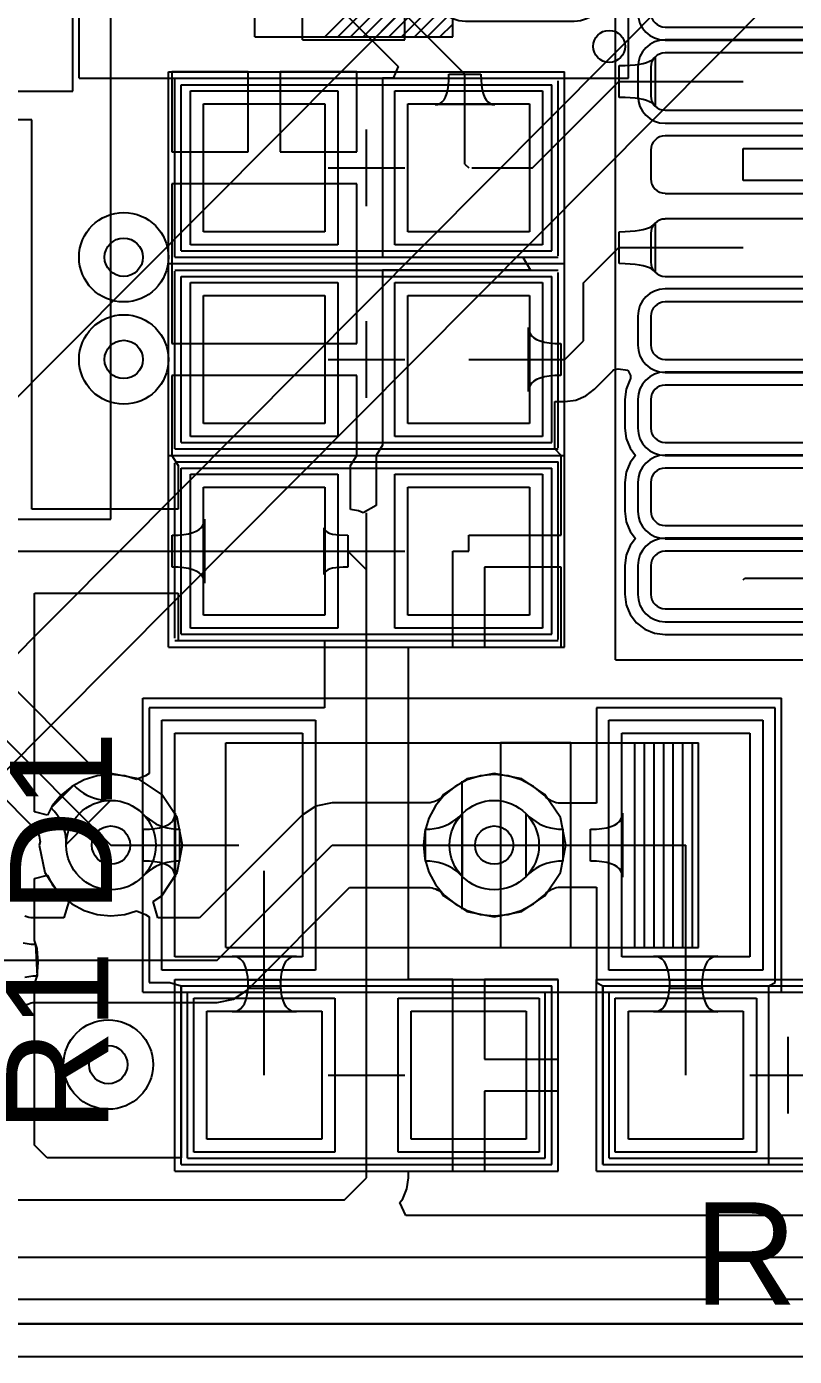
# Model space of a CAD drawing. Header units: millimetres. Extents: x 43 to 5455, y 55 to 5455.
# Drawn here: x 85.94 to 91.95, y 55.5 to 65.9 of the extents above; entities that cross this region are included whole.
import ezdxf

# ---------------------------------------------------------------- set-up
doc = ezdxf.new("R2010")
doc.units = ezdxf.units.MM
for name, color, linetype in [('BottomLayer', 5, 'Continuous'), ('KeepOutLayer', 6, 'Continuous'), ('Mechanical14', 56, 'Continuous'), ('Mechanical15', 56, 'Continuous'), ('TopLayer', 1, 'Continuous'), ('TopOverlay', 2, 'Continuous'), ('TopPaste', 8, 'Continuous'), ('TopSolder', 216, 'Continuous'), ('ViaHoleLayer', 16, 'Continuous')]:
    doc.layers.add(name, color=color, linetype=linetype)
doc.styles.add('Arial', font='arial.ttf', dxfattribs={"height": 0.2})

# ---------------------------------------------------------------- blocks, each defined once
blk = doc.blocks.new('PQFN50P300X300X100_HS_9N_5')
at = {"layer": 'TopSolder'}
for p in [(-0.453, 1.251), (-1.278, 1.251), (-1.278, -0.747)]:
    blk.add_line(p, (-5396.008, 5371.108), dxfattribs=at)
blk = doc.blocks.new('RESC1608X55N_16')
at = {"layer": 'Mechanical14'}
for p, q in [((-1.4, 0.65), (-1.4, -0.65)), ((1.4, 0.65), (-1.4, 0.65)), ((1.4, 0.65), (1.4, -0.65)), ((1.4, -0.65), (-1.4, -0.65))]:
    blk.add_line(p, q, dxfattribs=at)
at = {"layer": 'Mechanical15'}
for p, q in [((1.5, 0.75), (-1.5, 0.75)), ((-1.5, 0.75), (-1.5, -0.75)), ((1.5, 0.75), (1.5, -0.75)), ((0, 0.3), (0, -0.3)), ((0.3, 0), (-0.3, 0)), ((1.5, -0.75), (-1.5, -0.75))]:
    blk.add_line(p, q, dxfattribs=at)
at = {"layer": 'TopLayer'}
for p, q in [((-1.25, 0.5), (-0.35, 0.5)), ((-1.25, -0.5), (-1.25, 0.5)), ((-0.35, 0.5), (-0.35, -0.5)), ((0.35, 0.5), (1.25, 0.5)), ((0.35, -0.5), (0.35, 0.5)), ((1.25, 0.5), (1.25, -0.5)), ((-0.35, -0.5), (-1.25, -0.5)), ((1.25, -0.5), (0.35, -0.5))]:
    blk.add_line(p, q, dxfattribs=at)
at = {"layer": 'TopOverlay'}
for p, q in [((1.45, 0.7), (-1.45, 0.7)), ((-1.45, 0.7), (-1.45, -0.7)), ((1.45, 0.7), (1.45, -0.7)), ((1.45, -0.7), (-1.45, -0.7))]:
    blk.add_line(p, q, dxfattribs=at)
at = {"layer": 'TopPaste'}
for p, q in [((-1.25, 0.5), (-0.35, 0.5)), ((-1.25, -0.5), (-1.25, 0.5)), ((-0.35, 0.5), (-0.35, -0.5)), ((0.35, 0.5), (1.25, 0.5)), ((0.35, -0.5), (0.35, 0.5)), ((1.25, 0.5), (1.25, -0.5)), ((-0.35, -0.5), (-1.25, -0.5)), ((1.25, -0.5), (0.35, -0.5))]:
    blk.add_line(p, q, dxfattribs=at)
at = {"layer": 'TopSolder'}
for p, q in [((-1.352, 0.602), (-0.248, 0.602)), ((-1.352, -0.602), (-1.352, 0.602)), ((-0.248, 0.602), (-0.248, -0.602)), ((0.248, 0.602), (1.352, 0.602)), ((0.248, -0.602), (0.248, 0.602)), ((1.352, 0.602), (1.352, -0.602)), ((-0.248, -0.602), (-1.352, -0.602)), ((1.352, -0.602), (0.248, -0.602))]:
    blk.add_line(p, q, dxfattribs=at)
blk = doc.blocks.new('DIOMELF3515N_17')
at = {"layer": 'Mechanical14'}
for p, q in [((-1.85, 0.8), (-1.85, -0.8)), ((1.85, 0.8), (-1.85, 0.8)), ((-1.802, 0.8), (-1.802, -0.8)), ((-1.727, 0.8), (-1.727, -0.8)), ((-1.652, 0.8), (-1.652, -0.8)), ((-1.577, 0.8), (-1.577, -0.8)), ((-1.502, 0.8), (-1.502, -0.8)), ((-1.427, 0.8), (-1.427, -0.8)), ((-1.352, 0.8), (-1.352, -0.8)), ((1.85, 0.8), (1.85, -0.8)), ((1.85, -0.8), (-1.85, -0.8))]:
    blk.add_line(p, q, dxfattribs=at)
at = {"layer": 'Mechanical15'}
for p, q in [((-2.5, 1.15), (-2.5, -1.15)), ((2.5, 1.15), (-2.5, 1.15)), ((2.5, 1.15), (2.5, -1.15)), ((0, 0.5), (0, -0.5)), ((0.5, 0), (-0.5, 0)), ((2.5, -1.15), (-2.5, -1.15))]:
    blk.add_line(p, q, dxfattribs=at)
at = {"layer": 'TopLayer'}
for p, q in [((-2.25, -0.875), (-2.25, 0.875)), ((-2.25, 0.875), (-1.25, 0.875)), ((-1.25, 0.875), (-1.25, -0.875)), ((1.25, -0.875), (1.25, 0.875)), ((1.25, 0.875), (2.25, 0.875)), ((2.25, 0.875), (2.25, -0.875)), ((-1.25, -0.875), (-2.25, -0.875)), ((2.25, -0.875), (1.25, -0.875))]:
    blk.add_line(p, q, dxfattribs=at)
at = {"layer": 'TopOverlay'}
for p, q in [((0.85, 0.8), (-0.85, 0.8)), ((-0.85, 0.8), (-0.85, -0.8)), ((-0.3, 0.8), (-0.85, 0.8)), ((-0.85, 0.8), (-0.85, -0.8)), ((-0.3, -0.8), (-0.3, 0.8)), ((0.85, -0.8), (-0.85, -0.8)), ((-0.85, -0.8), (-0.3, -0.8))]:
    blk.add_line(p, q, dxfattribs=at)
at = {"layer": 'TopPaste'}
for p, q in [((-2.25, -0.875), (-2.25, 0.875)), ((-2.25, 0.875), (-1.25, 0.875)), ((-1.25, 0.875), (-1.25, -0.875)), ((1.25, -0.875), (1.25, 0.875)), ((1.25, 0.875), (2.25, 0.875)), ((2.25, 0.875), (2.25, -0.875)), ((-1.25, -0.875), (-2.25, -0.875)), ((2.25, -0.875), (1.25, -0.875))]:
    blk.add_line(p, q, dxfattribs=at)
at = {"layer": 'TopSolder'}
for p, q in [((-2.352, -0.977), (-2.352, 0.977)), ((-2.352, 0.977), (-1.148, 0.977)), ((-1.148, 0.977), (-1.148, -0.977)), ((1.148, -0.977), (1.148, 0.977)), ((1.148, 0.977), (2.352, 0.977)), ((2.352, 0.977), (2.352, -0.977)), ((-1.148, -0.977), (-2.352, -0.977)), ((2.352, -0.977), (1.148, -0.977))]:
    blk.add_line(p, q, dxfattribs=at)
blk = doc.blocks.new('CAPC1608X87N_20')
at = {"layer": 'Mechanical14'}
for p, q in [((-1.45, -0.65), (-1.45, 0.65)), ((-1.45, 0.65), (1.45, 0.65)), ((1.45, -0.65), (1.45, 0.65)), ((-1.45, -0.65), (1.45, -0.65))]:
    blk.add_line(p, q, dxfattribs=at)
at = {"layer": 'Mechanical15'}
for p, q in [((-1.55, 0.75), (1.55, 0.75)), ((-1.55, -0.75), (-1.55, 0.75)), ((1.55, -0.75), (1.55, 0.75)), ((0, -0.3), (0, 0.3)), ((-0.3, 0), (0.3, 0)), ((-1.55, -0.75), (1.55, -0.75))]:
    blk.add_line(p, q, dxfattribs=at)
at = {"layer": 'TopLayer'}
for p, q in [((-1.275, 0.5), (-0.325, 0.5)), ((-1.275, -0.5), (-1.275, 0.5)), ((-0.325, 0.5), (-0.325, -0.5)), ((0.325, 0.5), (1.275, 0.5)), ((0.325, -0.5), (0.325, 0.5)), ((1.275, 0.5), (1.275, -0.5)), ((-0.325, -0.5), (-1.275, -0.5)), ((1.275, -0.5), (0.325, -0.5))]:
    blk.add_line(p, q, dxfattribs=at)
at = {"layer": 'TopOverlay'}
for p, q in [((-1.5, 0.7), (1.5, 0.7)), ((-1.5, -0.7), (-1.5, 0.69)), ((1.5, -0.69), (1.5, 0.68)), ((-1.5, -0.7), (1.5, -0.7))]:
    blk.add_line(p, q, dxfattribs=at)
at = {"layer": 'TopPaste'}
for p, q in [((-1.275, 0.5), (-0.325, 0.5)), ((-1.275, -0.5), (-1.275, 0.5)), ((-0.325, 0.5), (-0.325, -0.5)), ((0.325, 0.5), (1.275, 0.5)), ((0.325, -0.5), (0.325, 0.5)), ((1.275, 0.5), (1.275, -0.5)), ((-0.325, -0.5), (-1.275, -0.5)), ((1.275, -0.5), (0.325, -0.5))]:
    blk.add_line(p, q, dxfattribs=at)
at = {"layer": 'TopSolder'}
for p, q in [((-1.377, 0.602), (-0.223, 0.602)), ((-1.377, -0.602), (-1.377, 0.602)), ((-0.223, 0.602), (-0.223, -0.602)), ((0.223, 0.602), (1.377, 0.602)), ((0.223, -0.602), (0.223, 0.602)), ((1.377, 0.602), (1.377, -0.602)), ((-0.223, -0.602), (-1.377, -0.602)), ((1.377, -0.602), (0.223, -0.602))]:
    blk.add_line(p, q, dxfattribs=at)
blk = doc.blocks.new('CAPC1608X87N_22')
at = {"layer": 'Mechanical14'}
for p, q in [((-1.45, 0.65), (1.45, 0.65)), ((-1.45, -0.65), (-1.45, 0.65)), ((1.45, -0.65), (1.45, 0.65)), ((-1.45, -0.65), (1.45, -0.65))]:
    blk.add_line(p, q, dxfattribs=at)
at = {"layer": 'Mechanical15'}
for p, q in [((-1.55, -0.75), (-1.55, 0.75)), ((-1.55, 0.75), (1.55, 0.75)), ((1.55, -0.75), (1.55, 0.75)), ((0, -0.3), (0, 0.3)), ((-0.3, 0), (0.3, 0)), ((-1.55, -0.75), (1.55, -0.75))]:
    blk.add_line(p, q, dxfattribs=at)
at = {"layer": 'TopLayer'}
for p, q in [((-1.275, 0.5), (-0.325, 0.5)), ((-1.275, -0.5), (-1.275, 0.5)), ((-0.325, 0.5), (-0.325, -0.5)), ((0.325, 0.5), (1.275, 0.5)), ((0.325, -0.5), (0.325, 0.5)), ((1.275, 0.5), (1.275, -0.5)), ((-0.325, -0.5), (-1.275, -0.5)), ((1.275, -0.5), (0.325, -0.5))]:
    blk.add_line(p, q, dxfattribs=at)
at = {"layer": 'TopOverlay'}
for p, q in [((-1.5, 0.7), (1.5, 0.7)), ((-1.5, -0.7), (-1.5, 0.69)), ((1.5, -0.69), (1.5, 0.68)), ((-1.5, -0.7), (1.5, -0.7))]:
    blk.add_line(p, q, dxfattribs=at)
at = {"layer": 'TopPaste'}
for p, q in [((-1.275, 0.5), (-0.325, 0.5)), ((-1.275, -0.5), (-1.275, 0.5)), ((-0.325, 0.5), (-0.325, -0.5)), ((0.325, 0.5), (1.275, 0.5)), ((0.325, -0.5), (0.325, 0.5)), ((1.275, 0.5), (1.275, -0.5)), ((-0.325, -0.5), (-1.275, -0.5)), ((1.275, -0.5), (0.325, -0.5))]:
    blk.add_line(p, q, dxfattribs=at)
at = {"layer": 'TopSolder'}
for p, q in [((-1.377, 0.602), (-0.223, 0.602)), ((-1.377, -0.602), (-1.377, 0.602)), ((-0.223, 0.602), (-0.223, -0.602)), ((0.223, 0.602), (1.377, 0.602)), ((0.223, -0.602), (0.223, 0.602)), ((1.377, 0.602), (1.377, -0.602)), ((-0.223, -0.602), (-1.377, -0.602)), ((1.377, -0.602), (0.223, -0.602))]:
    blk.add_line(p, q, dxfattribs=at)
blk = doc.blocks.new('CAPC1608X87N_23')
at = {"layer": 'Mechanical14'}
for p, q in [((-1.45, 0.65), (-1.45, -0.65)), ((1.45, 0.65), (-1.45, 0.65)), ((1.45, 0.65), (1.45, -0.65)), ((1.45, -0.65), (-1.45, -0.65))]:
    blk.add_line(p, q, dxfattribs=at)
at = {"layer": 'Mechanical15'}
for p, q in [((1.55, 0.75), (-1.55, 0.75)), ((-1.55, 0.75), (-1.55, -0.75)), ((1.55, 0.75), (1.55, -0.75)), ((0, 0.3), (0, -0.3)), ((0.3, 0), (-0.3, 0)), ((1.55, -0.75), (-1.55, -0.75))]:
    blk.add_line(p, q, dxfattribs=at)
at = {"layer": 'TopLayer'}
for p, q in [((-1.275, 0.5), (-0.325, 0.5)), ((-1.275, -0.5), (-1.275, 0.5)), ((-0.325, 0.5), (-0.325, -0.5)), ((0.325, 0.5), (1.275, 0.5)), ((0.325, -0.5), (0.325, 0.5)), ((1.275, 0.5), (1.275, -0.5)), ((-0.325, -0.5), (-1.275, -0.5)), ((1.275, -0.5), (0.325, -0.5))]:
    blk.add_line(p, q, dxfattribs=at)
at = {"layer": 'TopOverlay'}
for p, q in [((1.5, 0.7), (-1.5, 0.7)), ((-1.5, 0.69), (-1.5, -0.7)), ((1.5, 0.68), (1.5, -0.69)), ((1.5, -0.7), (-1.5, -0.7))]:
    blk.add_line(p, q, dxfattribs=at)
at = {"layer": 'TopPaste'}
for p, q in [((-1.275, 0.5), (-0.325, 0.5)), ((-1.275, -0.5), (-1.275, 0.5)), ((-0.325, 0.5), (-0.325, -0.5)), ((0.325, 0.5), (1.275, 0.5)), ((0.325, -0.5), (0.325, 0.5)), ((1.275, 0.5), (1.275, -0.5)), ((-0.325, -0.5), (-1.275, -0.5)), ((1.275, -0.5), (0.325, -0.5))]:
    blk.add_line(p, q, dxfattribs=at)
at = {"layer": 'TopSolder'}
for p, q in [((-1.377, 0.602), (-0.223, 0.602)), ((-1.377, -0.602), (-1.377, 0.602)), ((-0.223, 0.602), (-0.223, -0.602)), ((0.223, 0.602), (1.377, 0.602)), ((0.223, -0.602), (0.223, 0.602)), ((1.377, 0.602), (1.377, -0.602)), ((-0.223, -0.602), (-1.377, -0.602)), ((1.377, -0.602), (0.223, -0.602))]:
    blk.add_line(p, q, dxfattribs=at)
blk = doc.blocks.new('RESC1608X55N_24')
at = {"layer": 'Mechanical14'}
for p, q in [((-1.4, 0.65), (-1.4, -0.65)), ((1.4, 0.65), (-1.4, 0.65)), ((1.4, 0.65), (1.4, -0.65)), ((1.4, -0.65), (-1.4, -0.65))]:
    blk.add_line(p, q, dxfattribs=at)
at = {"layer": 'Mechanical15'}
for p, q in [((1.5, 0.75), (-1.5, 0.75)), ((-1.5, 0.75), (-1.5, -0.75)), ((1.5, 0.75), (1.5, -0.75)), ((0, 0.3), (0, -0.3)), ((0.3, 0), (-0.3, 0)), ((1.5, -0.75), (-1.5, -0.75))]:
    blk.add_line(p, q, dxfattribs=at)
at = {"layer": 'TopLayer'}
for p, q in [((-1.25, 0.5), (-0.35, 0.5)), ((-1.25, -0.5), (-1.25, 0.5)), ((-0.35, 0.5), (-0.35, -0.5)), ((0.35, 0.5), (1.25, 0.5)), ((0.35, -0.5), (0.35, 0.5)), ((1.25, 0.5), (1.25, -0.5)), ((-0.35, -0.5), (-1.25, -0.5)), ((1.25, -0.5), (0.35, -0.5))]:
    blk.add_line(p, q, dxfattribs=at)
at = {"layer": 'TopOverlay'}
for p, q in [((1.45, 0.7), (-1.45, 0.7)), ((-1.45, 0.7), (-1.45, -0.7)), ((1.45, 0.7), (1.45, -0.7)), ((1.45, -0.7), (-1.45, -0.7))]:
    blk.add_line(p, q, dxfattribs=at)
at = {"layer": 'TopPaste'}
for p, q in [((-1.25, 0.5), (-0.35, 0.5)), ((-1.25, -0.5), (-1.25, 0.5)), ((-0.35, 0.5), (-0.35, -0.5)), ((0.35, 0.5), (1.25, 0.5)), ((0.35, -0.5), (0.35, 0.5)), ((1.25, 0.5), (1.25, -0.5)), ((-0.35, -0.5), (-1.25, -0.5)), ((1.25, -0.5), (0.35, -0.5))]:
    blk.add_line(p, q, dxfattribs=at)
at = {"layer": 'TopSolder'}
for p, q in [((-1.352, 0.602), (-0.248, 0.602)), ((-1.352, -0.602), (-1.352, 0.602)), ((-0.248, 0.602), (-0.248, -0.602)), ((0.248, 0.602), (1.352, 0.602)), ((0.248, -0.602), (0.248, 0.602)), ((1.352, 0.602), (1.352, -0.602)), ((-0.248, -0.602), (-1.352, -0.602)), ((1.352, -0.602), (0.248, -0.602))]:
    blk.add_line(p, q, dxfattribs=at)
blk = doc.blocks.new('SOT95P280X115_3N_28')
at = {"layer": 'Mechanical14'}
for p, q in [((-0.775, 1.475), (-0.775, -1.475)), ((0.775, 1.475), (-0.775, 1.475)), ((0.225, 1.475), (-0.775, 0.475)), ((0.125, 1.475), (-0.775, 0.575)), ((0.025, 1.475), (-0.775, 0.675)), ((-0.075, 1.475), (-0.775, 0.775)), ((-0.175, 1.475), (-0.775, 0.875)), ((-0.275, 1.475), (-0.775, 0.975)), ((-0.375, 1.475), (-0.775, 1.075)), ((-0.475, 1.475), (-0.775, 1.175)), ((-0.575, 1.475), (-0.775, 1.275)), ((-0.675, 1.475), (-0.775, 1.375)), ((0.775, 1.475), (0.775, -1.475)), ((0.775, -1.475), (-0.775, -1.475))]:
    blk.add_line(p, q, dxfattribs=at)
at = {"layer": 'Mechanical15'}
for p, q in [((-2.15, 1.8), (-2.15, -1.8)), ((2.15, 1.8), (-2.15, 1.8)), ((2.15, 1.8), (2.15, -1.8)), ((0, 0.5), (0, -0.5)), ((0.5, 0), (-0.5, 0)), ((2.15, -1.8), (-2.15, -1.8))]:
    blk.add_line(p, q, dxfattribs=at)
blk.add_circle((0, 0), 0.35, dxfattribs=at)
at = {"layer": 'TopLayer'}
for p, q in [((-0.875, 1.25), (-1.725, 1.25)), ((-1.875, 1.1), (-1.875, 0.8)), ((-0.725, 0.8), (-0.725, 1.1)), ((-1.725, 0.65), (-0.875, 0.65)), ((1.725, 0.3), (0.875, 0.3)), ((0.725, 0.15), (0.725, -0.15)), ((1.875, -0.15), (1.875, 0.15)), ((0.875, -0.3), (1.725, -0.3)), ((-0.875, -0.65), (-1.725, -0.65)), ((-1.875, -0.8), (-1.875, -1.1)), ((-0.725, -1.1), (-0.725, -0.8)), ((-1.725, -1.25), (-0.875, -1.25))]:
    blk.add_line(p, q, dxfattribs=at)
for centre, start, end in [((-1.725, 1.1), 90, 180), ((-0.875, 1.1), 0, 90), ((-1.725, 0.8), 180, 270), ((-0.875, 0.8), 270, 0), ((0.875, 0.15), 90, 180), ((1.725, 0.15), 0, 90), ((0.875, -0.15), 180, 270), ((1.725, -0.15), 270, 0), ((-1.725, -0.8), 90, 180), ((-0.875, -0.8), 0, 90), ((-1.725, -1.1), 180, 270), ((-0.875, -1.1), 270, 0)]:
    blk.add_arc(centre, 0.15, start, end, dxfattribs=at)
at = {"layer": 'TopOverlay'}
for p, q in [((-0.4, 1.5), (-0.4, -1.5)), ((0.4, 1.5), (-0.4, 1.5)), ((0.4, 1.5), (0.4, -1.5)), ((0.4, -1.5), (-0.4, -1.5))]:
    blk.add_line(p, q, dxfattribs=at)
blk.add_circle((-2, 1.55), 0.125, dxfattribs=at)
at = {"layer": 'TopPaste'}
for p, q in [((-0.875, 1.25), (-1.725, 1.25)), ((-1.875, 1.1), (-1.875, 0.8)), ((-0.725, 0.8), (-0.725, 1.1)), ((-1.725, 0.65), (-0.875, 0.65)), ((1.725, 0.3), (0.875, 0.3)), ((0.725, 0.15), (0.725, -0.15)), ((1.875, -0.15), (1.875, 0.15)), ((0.875, -0.3), (1.725, -0.3)), ((-0.875, -0.65), (-1.725, -0.65)), ((-1.875, -0.8), (-1.875, -1.1)), ((-0.725, -1.1), (-0.725, -0.8)), ((-1.725, -1.25), (-0.875, -1.25))]:
    blk.add_line(p, q, dxfattribs=at)
for centre, start, end in [((-1.725, 1.1), 90, 180), ((-0.875, 1.1), 0, 90), ((-1.725, 0.8), 180, 270), ((-0.875, 0.8), 270, 0), ((0.875, 0.15), 90, 180), ((1.725, 0.15), 0, 90), ((0.875, -0.15), 180, 270), ((1.725, -0.15), 270, 0), ((-1.725, -0.8), 90, 180), ((-0.875, -0.8), 0, 90), ((-1.725, -1.1), 180, 270), ((-0.875, -1.1), 270, 0)]:
    blk.add_arc(centre, 0.15, start, end, dxfattribs=at)
at = {"layer": 'TopSolder'}
for p, q in [((-0.875, 1.352), (-1.725, 1.352)), ((-1.977, 1.1), (-1.977, 0.8)), ((-0.623, 0.8), (-0.623, 1.1)), ((-1.725, 0.548), (-0.875, 0.548)), ((1.725, 0.402), (0.875, 0.402)), ((0.623, 0.15), (0.623, -0.15)), ((1.977, -0.15), (1.977, 0.15)), ((0.875, -0.402), (1.725, -0.402)), ((-0.875, -0.548), (-1.725, -0.548)), ((-1.977, -0.8), (-1.977, -1.1)), ((-0.623, -1.1), (-0.623, -0.8)), ((-1.725, -1.352), (-0.875, -1.352))]:
    blk.add_line(p, q, dxfattribs=at)
for centre, start, end in [((-1.725, 1.1), 90, 180), ((-0.875, 1.1), 0, 90), ((-1.725, 0.8), 180, 270), ((-0.875, 0.8), 270, 0), ((0.875, 0.15), 90, 180), ((1.725, 0.15), 0, 90), ((0.875, -0.15), 180, 270), ((1.725, -0.15), 270, 0), ((-1.725, -0.8), 90, 180), ((-0.875, -0.8), 0, 90), ((-1.725, -1.1), 180, 270), ((-0.875, -1.1), 270, 0)]:
    blk.add_arc(centre, 0.252, start, end, dxfattribs=at)
blk = doc.blocks.new('TO228P1010X239_3N_R521X544_30')
at = {"layer": 'Mechanical15'}
for p, q in [((-5.85, 3.6), (-5.85, -3.6)), ((-5.85, -3.6), (5.85, -3.6))]:
    blk.add_line(p, q, dxfattribs=at)
at = {"layer": 'TopOverlay'}
for p, q in [((-2.5, 3.3), (-2.5, -3.3)), ((-2.5, -3.3), (-0.7, -3.3))]:
    blk.add_line(p, q, dxfattribs=at)
blk = doc.blocks.new('SOP65P640X110_20N_32')
at = {"layer": 'Mechanical15'}
for q in [(-3.95, 3.55), (3.95, -3.55)]:
    blk.add_line((-3.95, -3.55), q, dxfattribs=at)
at = {"layer": 'TopLayer'}
for p, q in [((-3.562, 1.4), (-2.337, 1.4)), ((-2.337, 1.2), (-3.562, 1.2)), ((-3.675, 1.087), (-3.675, 0.862)), ((-3.562, 0.75), (-2.337, 0.75)), ((-2.337, 0.55), (-3.562, 0.55)), ((-3.675, 0.438), (-3.675, 0.213)), ((-3.562, 0.1), (-2.337, 0.1)), ((-2.337, -0.1), (-3.562, -0.1)), ((-3.675, -0.213), (-3.675, -0.438)), ((-3.562, -0.55), (-2.337, -0.55)), ((-2.337, -0.75), (-3.562, -0.75)), ((-3.675, -0.862), (-3.675, -1.087)), ((-3.562, -1.2), (-2.337, -1.2)), ((-2.337, -1.4), (-3.562, -1.4)), ((-3.675, -1.512), (-3.675, -1.737)), ((-3.562, -1.85), (-2.337, -1.85)), ((-2.337, -2.05), (-3.562, -2.05)), ((-3.675, -2.162), (-3.675, -2.387)), ((-3.562, -2.5), (-2.337, -2.5)), ((-2.337, -2.7), (-3.562, -2.7)), ((-3.675, -2.813), (-3.675, -3.038)), ((-3.562, -3.15), (-2.337, -3.15))]:
    blk.add_line(p, q, dxfattribs=at)
for centre, start, end in [((-3.562, 1.513), 180, 270), ((-3.562, 1.087), 90, 180), ((-3.562, 0.862), 180, 270), ((-3.562, 0.438), 90, 180), ((-3.562, 0.213), 180, 270), ((-3.562, -0.213), 90, 180), ((-3.562, -0.438), 180, 270), ((-3.562, -0.862), 90, 180), ((-3.562, -1.087), 180, 270), ((-3.562, -1.512), 90, 180), ((-3.562, -1.737), 180, 270), ((-3.562, -2.162), 90, 180), ((-3.562, -2.387), 180, 270), ((-3.562, -2.813), 90, 180), ((-3.562, -3.038), 180, 270)]:
    blk.add_arc(centre, 0.112, start, end, dxfattribs=at)
at = {"layer": 'TopPaste'}
for p, q in [((-3.562, 1.4), (-2.337, 1.4)), ((-2.337, 1.2), (-3.562, 1.2)), ((-3.675, 1.087), (-3.675, 0.862)), ((-3.562, 0.75), (-2.337, 0.75)), ((-2.337, 0.55), (-3.562, 0.55)), ((-3.675, 0.438), (-3.675, 0.213)), ((-3.562, 0.1), (-2.337, 0.1)), ((-2.337, -0.1), (-3.562, -0.1)), ((-3.675, -0.213), (-3.675, -0.438)), ((-3.562, -0.55), (-2.337, -0.55)), ((-2.337, -0.75), (-3.562, -0.75)), ((-3.675, -0.862), (-3.675, -1.087)), ((-3.562, -1.2), (-2.337, -1.2)), ((-2.337, -1.4), (-3.562, -1.4)), ((-3.675, -1.512), (-3.675, -1.737)), ((-3.562, -1.85), (-2.337, -1.85)), ((-2.337, -2.05), (-3.562, -2.05)), ((-3.675, -2.162), (-3.675, -2.387)), ((-3.562, -2.5), (-2.337, -2.5)), ((-2.337, -2.7), (-3.562, -2.7)), ((-3.675, -2.813), (-3.675, -3.038)), ((-3.562, -3.15), (-2.337, -3.15))]:
    blk.add_line(p, q, dxfattribs=at)
for centre, start, end in [((-3.562, 1.513), 180, 270), ((-3.562, 1.087), 90, 180), ((-3.562, 0.862), 180, 270), ((-3.562, 0.438), 90, 180), ((-3.562, 0.213), 180, 270), ((-3.562, -0.213), 90, 180), ((-3.562, -0.438), 180, 270), ((-3.562, -0.862), 90, 180), ((-3.562, -1.087), 180, 270), ((-3.562, -1.512), 90, 180), ((-3.562, -1.737), 180, 270), ((-3.562, -2.162), 90, 180), ((-3.562, -2.387), 180, 270), ((-3.562, -2.813), 90, 180), ((-3.562, -3.038), 180, 270)]:
    blk.add_arc(centre, 0.112, start, end, dxfattribs=at)
at = {"layer": 'TopSolder'}
for p, q in [((-2.337, 1.302), (-3.562, 1.302)), ((-3.562, 1.298), (-2.337, 1.298)), ((-3.777, 1.087), (-3.777, 0.862)), ((-3.562, 0.648), (-2.337, 0.648)), ((-2.337, -0.648), (-3.562, -0.648)), ((-3.777, -0.862), (-3.777, -1.087)), ((-2.337, -1.298), (-3.562, -1.298)), ((-3.562, -1.302), (-2.337, -1.302)), ((-3.777, -1.512), (-3.777, -1.737)), ((-2.337, -1.948), (-3.562, -1.948)), ((-3.562, -1.952), (-2.337, -1.952)), ((-3.777, -2.162), (-3.777, -2.387)), ((-2.337, -2.598), (-3.562, -2.598)), ((-3.562, -2.602), (-2.337, -2.602)), ((-3.777, -2.813), (-3.777, -3.038)), ((-3.562, -3.252), (-2.337, -3.252))]:
    blk.add_line(p, q, dxfattribs=at)
for centre, start, end in [((-3.562, 1.513), 180, 270), ((-3.562, 1.087), 90, 180), ((-3.562, 0.862), 180, 270), ((-3.562, -0.862), 90, 180), ((-3.562, -1.087), 180, 270), ((-3.562, -1.512), 90, 180), ((-3.562, -1.737), 180, 270), ((-3.562, -2.162), 90, 180), ((-3.562, -2.387), 180, 270), ((-3.562, -2.813), 90, 180), ((-3.562, -3.038), 180, 270)]:
    blk.add_arc(centre, 0.214, start, end, dxfattribs=at)

msp = doc.modelspace()

# ---------------------------------------------------------------- linework, layer by layer
at = {"layer": 'BottomLayer'}
for p, q in [((86.478, 60.09), (85.534, 61.034)), ((85.3, 60.8), (86.6, 59.5)), ((85.163, 60.469), (86.01, 59.622)), ((86.48, 60.089), (86.478, 60.09)), ((86.492, 60.081), (86.48, 60.089)), ((86.505, 60.073), (86.492, 60.081)), ((86.518, 60.067), (86.505, 60.073)), ((86.531, 60.063), (86.518, 60.067)), ((86.545, 60.059), (86.531, 60.063)), ((86.56, 60.056), (86.545, 60.059)), ((86.571, 60.055), (86.56, 60.056)), ((86.6, 60.061), (86.571, 60.055)), ((86.815, 60.018), (86.6, 60.061)), ((89.6, 60.061), (89.385, 60.018)), ((89.815, 60.018), (89.6, 60.061)), ((86.132, 59.791), (86.309, 59.968)), ((86.309, 59.968), (86.333, 59.945)), ((86.333, 59.945), (86.359, 59.925)), ((86.997, 59.897), (86.815, 60.018)), ((89.385, 60.018), (89.203, 59.897)), ((89.997, 59.897), (89.815, 60.018)), ((86.596, 59.85), (86.25, 59.504)), ((86.359, 59.925), (86.385, 59.907)), ((86.385, 59.907), (86.412, 59.892)), ((86.412, 59.892), (86.441, 59.879)), ((86.441, 59.879), (86.47, 59.868)), ((86.47, 59.868), (86.5, 59.86)), ((86.5, 59.86), (86.531, 59.854)), ((86.531, 59.854), (86.563, 59.851)), ((86.563, 59.851), (86.596, 59.85)), ((87.118, 59.715), (86.997, 59.897)), ((88.331, 59.831), (88.204, 59.806)), ((89.096, 59.831), (88.331, 59.831)), ((89.098, 59.832), (89.096, 59.831)), ((89.113, 59.835), (89.098, 59.832)), ((89.128, 59.838), (89.113, 59.835)), ((89.141, 59.843), (89.128, 59.838)), ((89.153, 59.849), (89.141, 59.843)), ((89.166, 59.856), (89.153, 59.849)), ((89.179, 59.865), (89.166, 59.856)), ((89.187, 59.872), (89.179, 59.865)), ((89.203, 59.897), (89.187, 59.872)), ((90.118, 59.715), (89.997, 59.897)), ((86.155, 59.767), (86.132, 59.791)), ((86.175, 59.741), (86.155, 59.767)), ((86.193, 59.715), (86.175, 59.741)), ((88.097, 59.734), (87.294, 58.931)), ((88.204, 59.806), (88.097, 59.734)), ((89.326, 59.722), (89.35, 59.745)), ((89.35, 59.745), (89.35, 59.255)), ((86.01, 59.622), (86.011, 59.62)), ((86.208, 59.688), (86.193, 59.715)), ((86.221, 59.659), (86.208, 59.688)), ((86.232, 59.63), (86.221, 59.659)), ((86.24, 59.6), (86.232, 59.63)), ((87.161, 59.5), (87.118, 59.715)), ((89.063, 59.625), (89.096, 59.626)), ((89.063, 59.375), (89.063, 59.625)), ((89.096, 59.626), (89.129, 59.63)), ((89.129, 59.63), (89.16, 59.636)), ((89.16, 59.636), (89.19, 59.644)), ((89.19, 59.644), (89.219, 59.655)), ((89.219, 59.655), (89.248, 59.668)), ((89.248, 59.668), (89.275, 59.684)), ((89.275, 59.684), (89.301, 59.702)), ((89.301, 59.702), (89.326, 59.722)), ((90.161, 59.5), (90.118, 59.715)), ((86.011, 59.62), (86.019, 59.607)), ((86.019, 59.607), (86.027, 59.595)), ((86.027, 59.595), (86.033, 59.582)), ((86.033, 59.582), (86.037, 59.569)), ((86.037, 59.569), (86.041, 59.555)), ((86.045, 59.529), (86.039, 59.5)), ((86.041, 59.555), (86.044, 59.54)), ((86.044, 59.54), (86.045, 59.529)), ((86.246, 59.569), (86.24, 59.6)), ((86.249, 59.537), (86.246, 59.569)), ((86.25, 59.504), (86.249, 59.537)), ((86.039, 59.5), (86.082, 59.285)), ((87.118, 59.285), (87.161, 59.5)), ((87.431, 58.6), (88.331, 59.5)), ((88.331, 59.5), (89.6, 59.5)), ((90.118, 59.285), (90.161, 59.5)), ((89.096, 59.374), (89.063, 59.375)), ((89.129, 59.37), (89.096, 59.374)), ((89.16, 59.364), (89.129, 59.37)), ((89.19, 59.356), (89.16, 59.364)), ((89.219, 59.345), (89.19, 59.356)), ((89.248, 59.332), (89.219, 59.345)), ((89.275, 59.316), (89.248, 59.332)), ((89.301, 59.298), (89.275, 59.316)), ((86.082, 59.285), (86.203, 59.103)), ((86.997, 59.103), (87.118, 59.285)), ((89.326, 59.278), (89.301, 59.298)), ((89.35, 59.255), (89.326, 59.278)), ((89.997, 59.103), (90.118, 59.285)), ((86.203, 59.103), (86.271, 59.058)), ((86.929, 59.058), (86.997, 59.103)), ((87.666, 58.366), (88.468, 59.169)), ((88.468, 59.169), (89.096, 59.169)), ((89.096, 59.169), (89.098, 59.168)), ((89.098, 59.168), (89.113, 59.165)), ((89.113, 59.165), (89.128, 59.162)), ((89.128, 59.162), (89.141, 59.157)), ((89.141, 59.157), (89.153, 59.151)), ((89.153, 59.151), (89.166, 59.144)), ((89.166, 59.144), (89.179, 59.135)), ((89.179, 59.135), (89.187, 59.128)), ((89.187, 59.128), (89.203, 59.103)), ((89.203, 59.103), (89.385, 58.982)), ((89.815, 58.982), (89.997, 59.103)), ((86.271, 59.058), (86.232, 58.931)), ((86.968, 58.931), (86.929, 59.058)), ((85.941, 58.939), (85.926, 58.944)), ((85.956, 58.935), (85.941, 58.939)), ((85.972, 58.932), (85.956, 58.935)), ((85.974, 58.931), (85.972, 58.932)), ((86.232, 58.931), (85.974, 58.931)), ((87.294, 58.931), (86.968, 58.931)), ((89.385, 58.982), (89.6, 58.939)), ((89.6, 58.939), (89.815, 58.982)), ((85.912, 58.735), (85.943, 58.73)), ((85.943, 58.73), (85.975, 58.726)), ((85.975, 58.726), (86.009, 58.725)), ((86.009, 58.725), (86.022, 58.475)), ((85.479, 58.6), (87.431, 58.6)), ((85.956, 58.47), (85.925, 58.464)), ((85.988, 58.474), (85.956, 58.47)), ((86.022, 58.475), (85.988, 58.474)), ((85.974, 58.266), (85.988, 58.268)), ((85.988, 58.268), (85.99, 58.269)), ((85.99, 58.269), (87.431, 58.269)), ((87.431, 58.269), (87.558, 58.294)), ((87.558, 58.294), (87.666, 58.366)), ((85.938, 58.252), (85.949, 58.257)), ((85.949, 58.257), (85.961, 58.262)), ((85.961, 58.262), (85.974, 58.266)), ((105.167, 55.755), (49.527, 55.755))]:
    msp.add_line(p, q, dxfattribs=at)
for centre in [(86.7, 64.1), (86.7, 63.3), (86.6, 59.5), (89.6, 59.5), (86.579, 57.783)]:
    msp.add_circle(centre, 0.35, dxfattribs=at)
at = {"layer": 'KeepOutLayer'}
msp.add_line((49.4, 55.5), (106.4, 55.5), dxfattribs=at)
at = {"layer": 'TopLayer'}
for p, q in [((88.6, 66.303), (89.371, 65.532)), ((88.368, 66.071), (88.847, 65.592)), ((90.848, 65.654), (90.859, 65.666)), ((90.859, 65.666), (90.859, 65.284)), ((88.847, 65.592), (88.809, 65.5)), ((90.578, 65.6), (90.624, 65.601)), ((90.578, 65.35), (90.578, 65.6)), ((90.624, 65.601), (90.703, 65.606)), ((90.703, 65.606), (90.736, 65.611)), ((90.736, 65.611), (90.766, 65.617)), ((90.766, 65.617), (90.792, 65.624)), ((90.792, 65.624), (90.815, 65.633)), ((90.815, 65.633), (90.833, 65.643)), ((90.833, 65.643), (90.848, 65.654)), ((87.675, 65.55), (87.075, 65.55)), ((87.075, 65.55), (87.075, 64.925)), ((87.675, 64.925), (87.675, 65.55)), ((88.525, 65.55), (87.925, 65.55)), ((87.925, 65.55), (87.925, 64.925)), ((88.525, 64.925), (88.525, 65.55)), ((88.809, 65.5), (88.725, 65.5)), ((88.725, 65.5), (88.725, 64.1)), ((89.242, 65.446), (89.245, 65.487)), ((89.245, 65.487), (89.246, 65.532)), ((89.246, 65.532), (89.496, 65.532)), ((89.371, 64.829), (89.371, 65.532)), ((89.496, 65.532), (89.498, 65.487)), ((89.498, 65.487), (89.501, 65.446)), ((89.9, 64.8), (90.575, 65.475)), ((90.575, 65.475), (91.55, 65.475)), ((89.207, 65.332), (89.219, 65.353)), ((89.219, 65.353), (89.229, 65.38)), ((89.229, 65.38), (89.237, 65.41)), ((89.237, 65.41), (89.242, 65.446)), ((89.501, 65.446), (89.506, 65.41)), ((89.506, 65.41), (89.514, 65.38)), ((89.514, 65.38), (89.524, 65.353)), ((89.524, 65.353), (89.536, 65.332)), ((90.624, 65.349), (90.578, 65.35)), ((90.703, 65.344), (90.624, 65.349)), ((90.736, 65.339), (90.703, 65.344)), ((89.137, 65.294), (89.157, 65.296)), ((89.606, 65.294), (89.137, 65.294)), ((89.157, 65.296), (89.176, 65.303)), ((89.176, 65.303), (89.193, 65.315)), ((89.193, 65.315), (89.207, 65.332)), ((89.536, 65.332), (89.55, 65.315)), ((89.55, 65.315), (89.567, 65.303)), ((89.567, 65.303), (89.585, 65.296)), ((89.585, 65.296), (89.606, 65.294)), ((90.766, 65.333), (90.736, 65.339)), ((90.792, 65.326), (90.766, 65.333)), ((90.815, 65.317), (90.792, 65.326)), ((90.833, 65.307), (90.815, 65.317)), ((90.848, 65.296), (90.833, 65.307)), ((90.859, 65.284), (90.848, 65.296)), ((85.98, 65.175), (85.632, 65.175)), ((85.98, 62.128), (85.98, 65.175)), ((91.55, 64.7), (91.55, 64.95)), ((91.55, 64.95), (92.526, 64.95)), ((87.075, 64.925), (87.675, 64.925)), ((87.925, 64.925), (88.525, 64.925)), ((89.371, 64.829), (89.4, 64.8)), ((89.425, 64.8), (89.9, 64.8)), ((88.525, 64.675), (87.075, 64.675)), ((87.075, 64.675), (87.075, 64.05)), ((88.525, 64.05), (88.525, 64.675)), ((92.526, 64.7), (91.55, 64.7)), ((90.624, 64.301), (90.703, 64.306)), ((90.703, 64.306), (90.736, 64.311)), ((90.736, 64.311), (90.766, 64.317)), ((90.766, 64.317), (90.792, 64.324)), ((90.792, 64.324), (90.815, 64.333)), ((90.815, 64.333), (90.833, 64.343)), ((90.833, 64.343), (90.848, 64.354)), ((90.848, 64.354), (90.859, 64.366)), ((90.859, 64.366), (90.859, 63.984)), ((90.578, 64.3), (90.624, 64.301)), ((90.578, 64.05), (90.578, 64.3)), ((88.725, 64.1), (89.824, 64.1)), ((89.824, 64.1), (89.884, 64)), ((90.3, 63.9), (90.575, 64.175)), ((90.575, 64.175), (91.55, 64.175)), ((87.075, 64.05), (87.075, 63.425)), ((88.525, 63.425), (88.525, 64.05)), ((89.884, 64), (88.725, 64)), ((88.725, 64), (88.725, 62.629)), ((90.624, 64.049), (90.578, 64.05)), ((90.703, 64.044), (90.624, 64.049)), ((90.736, 64.039), (90.703, 64.044)), ((90.766, 64.033), (90.736, 64.039)), ((90.792, 64.026), (90.766, 64.033)), ((90.815, 64.017), (90.792, 64.026)), ((90.833, 64.007), (90.815, 64.017)), ((90.848, 63.996), (90.833, 64.007)), ((90.859, 63.984), (90.848, 63.996)), ((90.3, 63.446), (90.3, 63.9)), ((89.869, 63.05), (89.869, 63.55)), ((89.869, 63.55), (89.871, 63.526)), ((89.871, 63.526), (89.879, 63.505)), ((89.879, 63.505), (89.892, 63.486)), ((89.892, 63.486), (89.909, 63.47)), ((87.075, 63.425), (88.525, 63.425)), ((89.909, 63.47), (89.932, 63.456)), ((89.932, 63.456), (89.96, 63.445)), ((89.96, 63.445), (89.993, 63.436)), ((89.993, 63.436), (90.031, 63.43)), ((90.031, 63.43), (90.074, 63.426)), ((90.074, 63.426), (90.122, 63.425)), ((90.122, 63.425), (90.122, 63.175)), ((90.154, 63.3), (90.3, 63.446)), ((89.4, 63.3), (90.154, 63.3)), ((88.525, 63.175), (87.075, 63.175)), ((87.075, 63.175), (87.075, 62.55)), ((88.525, 62.579), (88.525, 63.175)), ((89.993, 63.164), (89.96, 63.155)), ((90.031, 63.17), (89.993, 63.164)), ((90.074, 63.174), (90.031, 63.17)), ((90.122, 63.175), (90.074, 63.174)), ((90.385, 63.068), (90.532, 63.215)), ((90.532, 63.215), (90.535, 63.219)), ((90.535, 63.219), (90.569, 63.226)), ((90.569, 63.226), (90.645, 63.217)), ((90.645, 63.217), (90.666, 63.174)), ((90.666, 63.174), (90.668, 63.15)), ((89.871, 63.074), (89.869, 63.05)), ((89.879, 63.095), (89.871, 63.074)), ((89.892, 63.114), (89.879, 63.095)), ((89.909, 63.13), (89.892, 63.114)), ((89.932, 63.144), (89.909, 63.13)), ((89.96, 63.155), (89.932, 63.144)), ((90.317, 63.016), (90.385, 63.068)), ((90.633, 63.069), (90.622, 62.988)), ((90.665, 63.145), (90.633, 63.069)), ((90.668, 63.15), (90.665, 63.145)), ((90.075, 62.971), (90.085, 62.972)), ((90.075, 62.6), (90.075, 62.971)), ((90.085, 62.972), (90.154, 62.972)), ((90.154, 62.972), (90.238, 62.983)), ((90.238, 62.983), (90.317, 63.016)), ((90.622, 62.988), (90.622, 62.763)), ((90.622, 62.763), (90.633, 62.681)), ((90.633, 62.681), (90.665, 62.605)), ((87.075, 62.55), (87.125, 62.471)), ((88.475, 62.471), (88.525, 62.55)), ((88.525, 62.55), (88.525, 62.579)), ((88.725, 62.629), (88.675, 62.55)), ((88.675, 62.55), (88.675, 62.55)), ((88.675, 62.55), (88.675, 62.55)), ((88.675, 62.55), (88.675, 62.157)), ((90.125, 62.55), (90.075, 62.6)), ((90.125, 61.925), (90.125, 62.55)), ((90.125, 62.55), (90.125, 62.55)), ((90.665, 62.605), (90.707, 62.55)), ((90.707, 62.55), (90.665, 62.495)), ((87.125, 62.471), (87.125, 62.45)), ((87.125, 62.45), (87.125, 62.129)), ((88.475, 62.125), (88.475, 62.471)), ((90.665, 62.495), (90.633, 62.419)), ((90.633, 62.419), (90.622, 62.338)), ((90.622, 62.338), (90.622, 62.113)), ((87.115, 62.128), (85.98, 62.128)), ((87.125, 62.129), (87.115, 62.128)), ((88.538, 62.117), (88.475, 62.125)), ((88.675, 62.157), (88.575, 62.101)), ((87.321, 62.005), (87.329, 62.026)), ((87.329, 62.026), (87.331, 62.05)), ((87.331, 62.05), (87.331, 61.55)), ((88.575, 62.101), (88.538, 62.117)), ((90.622, 62.113), (90.633, 62.031)), ((90.633, 62.031), (90.665, 61.955)), ((87.078, 61.925), (87.126, 61.926)), ((87.078, 61.675), (87.078, 61.925)), ((87.126, 61.926), (87.169, 61.93)), ((87.169, 61.93), (87.207, 61.936)), ((87.207, 61.936), (87.24, 61.945)), ((87.24, 61.945), (87.268, 61.956)), ((87.268, 61.956), (87.291, 61.97)), ((87.291, 61.97), (87.308, 61.986)), ((87.308, 61.986), (87.321, 62.005)), ((88.269, 61.618), (88.269, 61.982)), ((88.269, 61.982), (88.271, 61.971)), ((88.271, 61.971), (88.276, 61.961)), ((88.276, 61.961), (88.286, 61.953)), ((88.286, 61.953), (88.298, 61.945)), ((88.298, 61.945), (88.315, 61.939)), ((88.315, 61.939), (88.335, 61.934)), ((88.335, 61.934), (88.359, 61.93)), ((88.359, 61.93), (88.387, 61.927)), ((88.387, 61.927), (88.454, 61.925)), ((88.454, 61.925), (88.454, 61.675)), ((89.4, 61.8), (89.4, 61.925)), ((89.4, 61.925), (90.125, 61.925)), ((90.665, 61.955), (90.707, 61.9)), ((90.665, 61.845), (90.633, 61.769)), ((90.707, 61.9), (90.665, 61.845)), ((85.426, 61.8), (87.8, 61.8)), ((87.8, 61.8), (88.454, 61.8)), ((88.454, 61.8), (88.6, 61.654)), ((89.275, 61.05), (89.275, 61.8)), ((89.275, 61.8), (89.4, 61.8)), ((90.633, 61.769), (90.622, 61.687)), ((87.126, 61.674), (87.078, 61.675)), ((87.169, 61.67), (87.126, 61.674)), ((87.207, 61.664), (87.169, 61.67)), ((87.24, 61.655), (87.207, 61.664)), ((87.268, 61.644), (87.24, 61.655)), ((87.291, 61.63), (87.268, 61.644)), ((87.308, 61.614), (87.291, 61.63)), ((87.321, 61.595), (87.308, 61.614)), ((88.271, 61.629), (88.269, 61.618)), ((88.276, 61.639), (88.271, 61.629)), ((88.286, 61.647), (88.276, 61.639)), ((88.298, 61.655), (88.286, 61.647)), ((88.315, 61.661), (88.298, 61.655)), ((88.335, 61.666), (88.315, 61.661)), ((88.359, 61.67), (88.335, 61.666)), ((88.418, 61.674), (88.359, 61.67)), ((88.454, 61.675), (88.418, 61.674)), ((88.6, 56.896), (88.6, 61.654)), ((90.125, 61.675), (89.525, 61.675)), ((89.525, 61.675), (89.525, 61.05)), ((90.125, 61.05), (90.125, 61.675)), ((90.622, 61.687), (90.622, 61.463)), ((87.329, 61.574), (87.321, 61.595)), ((87.331, 61.55), (87.329, 61.574)), ((91.55, 61.575), (91.563, 61.588)), ((91.563, 61.588), (93.588, 61.588)), ((86.002, 61.469), (86.005, 61.472)), ((86.002, 59.76), (86.002, 61.469)), ((86.005, 61.472), (87.115, 61.472)), ((87.115, 61.472), (87.125, 61.471)), ((87.125, 61.471), (87.125, 61.1)), ((90.622, 61.463), (90.633, 61.381)), ((90.633, 61.381), (90.665, 61.305)), ((90.665, 61.305), (90.715, 61.24)), ((90.715, 61.24), (90.78, 61.19)), ((90.78, 61.19), (90.856, 61.158)), ((87.125, 61.1), (88.272, 61.1)), ((88.272, 61.1), (88.272, 60.575)), ((90.856, 61.158), (90.937, 61.147)), ((90.937, 61.147), (92.163, 61.147)), ((88.928, 58.45), (88.928, 61.05)), ((88.928, 61.05), (89.275, 61.05)), ((89.525, 61.05), (90.125, 61.05)), ((88.272, 60.575), (86.9, 60.575)), ((86.9, 60.575), (86.9, 60.061)), ((91.8, 60.575), (90.4, 60.575)), ((90.4, 60.575), (90.4, 59.829)), ((91.8, 58.425), (91.8, 60.575)), ((86.492, 60.042), (86.389, 60.011)), ((86.6, 60.053), (86.492, 60.042)), ((86.708, 60.042), (86.6, 60.053)), ((86.8, 60.014), (86.708, 60.042)), ((86.869, 60.042), (86.8, 60.014)), ((86.9, 60.061), (86.869, 60.042)), ((89.492, 60.042), (89.389, 60.011)), ((89.6, 60.053), (89.492, 60.042)), ((89.708, 60.042), (89.6, 60.053)), ((89.811, 60.011), (89.708, 60.042)), ((86.293, 59.96), (86.209, 59.891)), ((86.389, 60.011), (86.293, 59.96)), ((89.293, 59.96), (89.209, 59.891)), ((89.389, 60.011), (89.293, 59.96)), ((89.907, 59.96), (89.811, 60.011)), ((89.991, 59.891), (89.907, 59.96)), ((86.209, 59.891), (86.14, 59.807)), ((89.209, 59.891), (89.14, 59.807)), ((89.996, 59.885), (89.991, 59.891)), ((90.007, 59.874), (89.996, 59.885)), ((90.02, 59.863), (90.007, 59.874)), ((90.033, 59.855), (90.02, 59.863)), ((90.046, 59.847), (90.033, 59.855)), ((90.058, 59.841), (90.046, 59.847)), ((90.072, 59.836), (90.058, 59.841)), ((90.086, 59.832), (90.072, 59.836)), ((90.101, 59.829), (90.086, 59.832)), ((90.116, 59.828), (90.101, 59.829)), ((86.102, 59.735), (86.002, 59.76)), ((86.14, 59.807), (86.102, 59.735)), ((86.85, 59.255), (86.85, 59.745)), ((86.85, 59.745), (86.874, 59.722)), ((87.093, 59.705), (87.101, 59.726)), ((87.101, 59.726), (87.103, 59.75)), ((87.103, 59.75), (87.103, 59.25)), ((89.14, 59.807), (89.089, 59.711)), ((89.85, 59.255), (89.85, 59.745)), ((89.85, 59.745), (89.874, 59.722)), ((90.39, 59.828), (90.116, 59.828)), ((90.4, 59.829), (90.39, 59.828)), ((90.593, 59.705), (90.601, 59.726)), ((90.601, 59.726), (90.603, 59.75)), ((90.603, 59.75), (90.603, 59.25)), ((86.853, 59.625), (86.901, 59.626)), ((86.853, 59.375), (86.853, 59.625)), ((86.874, 59.722), (86.899, 59.702)), ((86.899, 59.702), (86.925, 59.684)), ((86.901, 59.626), (86.943, 59.63)), ((86.925, 59.684), (86.952, 59.668)), ((86.943, 59.63), (86.981, 59.636)), ((86.952, 59.668), (86.981, 59.655)), ((86.981, 59.655), (87.01, 59.644)), ((86.981, 59.636), (87.013, 59.645)), ((87.01, 59.644), (87.04, 59.636)), ((87.013, 59.645), (87.041, 59.656)), ((87.04, 59.636), (87.071, 59.63)), ((87.041, 59.656), (87.063, 59.67)), ((87.063, 59.67), (87.081, 59.686)), ((87.071, 59.63), (87.104, 59.626)), ((87.081, 59.686), (87.093, 59.705)), ((87.104, 59.626), (87.137, 59.625)), ((87.137, 59.625), (87.137, 59.375)), ((89.089, 59.711), (89.058, 59.608)), ((89.874, 59.722), (89.899, 59.702)), ((89.899, 59.702), (89.925, 59.684)), ((89.925, 59.684), (89.952, 59.668)), ((89.952, 59.668), (89.981, 59.655)), ((89.981, 59.655), (90.01, 59.644)), ((90.01, 59.644), (90.04, 59.636)), ((90.04, 59.636), (90.071, 59.63)), ((90.071, 59.63), (90.104, 59.626)), ((90.104, 59.626), (90.137, 59.625)), ((90.137, 59.625), (90.137, 59.375)), ((90.353, 59.625), (90.401, 59.626)), ((90.353, 59.375), (90.353, 59.625)), ((90.401, 59.626), (90.443, 59.63)), ((90.443, 59.63), (90.481, 59.636)), ((90.481, 59.636), (90.513, 59.645)), ((90.513, 59.645), (90.541, 59.656)), ((90.541, 59.656), (90.563, 59.67)), ((90.563, 59.67), (90.581, 59.686)), ((90.581, 59.686), (90.593, 59.705)), ((89.058, 59.608), (89.047, 59.5)), ((86.6, 59.5), (87.6, 59.5)), ((89.047, 59.5), (89.058, 59.392)), ((89.6, 59.5), (91.1, 59.5)), ((91.1, 57.7), (91.1, 59.5)), ((91.1, 59.5), (91.1, 59.5)), ((86.901, 59.374), (86.853, 59.375)), ((86.925, 59.316), (86.899, 59.298)), ((86.943, 59.37), (86.901, 59.374)), ((86.952, 59.332), (86.925, 59.316)), ((86.981, 59.364), (86.943, 59.37)), ((86.981, 59.345), (86.952, 59.332)), ((87.013, 59.355), (86.981, 59.364)), ((87.01, 59.356), (86.981, 59.345)), ((87.04, 59.364), (87.01, 59.356)), ((87.041, 59.344), (87.013, 59.355)), ((87.071, 59.37), (87.04, 59.364)), ((87.063, 59.33), (87.041, 59.344)), ((87.081, 59.314), (87.063, 59.33)), ((87.104, 59.374), (87.071, 59.37)), ((87.093, 59.295), (87.081, 59.314)), ((87.137, 59.375), (87.104, 59.374)), ((89.058, 59.392), (89.089, 59.289)), ((89.925, 59.316), (89.899, 59.298)), ((89.952, 59.332), (89.925, 59.316)), ((89.981, 59.345), (89.952, 59.332)), ((90.01, 59.356), (89.981, 59.345)), ((90.04, 59.364), (90.01, 59.356)), ((90.071, 59.37), (90.04, 59.364)), ((90.104, 59.374), (90.071, 59.37)), ((90.137, 59.375), (90.104, 59.374)), ((90.401, 59.374), (90.353, 59.375)), ((90.443, 59.37), (90.401, 59.374)), ((90.481, 59.364), (90.443, 59.37)), ((90.513, 59.355), (90.481, 59.364)), ((90.541, 59.344), (90.513, 59.355)), ((90.563, 59.33), (90.541, 59.344)), ((90.581, 59.314), (90.563, 59.33)), ((90.593, 59.295), (90.581, 59.314)), ((86.002, 59.24), (86.102, 59.265)), ((86.002, 58.753), (86.002, 59.24)), ((86.102, 59.265), (86.14, 59.193)), ((86.874, 59.278), (86.85, 59.255)), ((86.899, 59.298), (86.874, 59.278)), ((87.101, 59.274), (87.093, 59.295)), ((87.103, 59.25), (87.101, 59.274)), ((87.8, 57.7), (87.8, 59.3)), ((89.089, 59.289), (89.14, 59.193)), ((89.874, 59.278), (89.85, 59.255)), ((89.899, 59.298), (89.874, 59.278)), ((90.601, 59.274), (90.593, 59.295)), ((90.603, 59.25), (90.601, 59.274)), ((86.14, 59.193), (86.209, 59.109)), ((86.209, 59.109), (86.293, 59.04)), ((89.14, 59.193), (89.209, 59.109)), ((89.209, 59.109), (89.293, 59.04)), ((89.907, 59.04), (89.991, 59.109)), ((89.991, 59.109), (89.996, 59.115)), ((89.996, 59.115), (90.007, 59.126)), ((90.007, 59.126), (90.02, 59.137)), ((90.02, 59.137), (90.033, 59.145)), ((90.033, 59.145), (90.046, 59.153)), ((90.046, 59.153), (90.058, 59.159)), ((90.058, 59.159), (90.072, 59.164)), ((90.072, 59.164), (90.086, 59.168)), ((90.086, 59.168), (90.101, 59.171)), ((90.101, 59.171), (90.116, 59.172)), ((90.116, 59.172), (90.39, 59.172)), ((90.39, 59.172), (90.4, 59.171)), ((90.4, 59.171), (90.4, 58.425)), ((86.293, 59.04), (86.389, 58.989)), ((89.293, 59.04), (89.389, 58.989)), ((89.811, 58.989), (89.907, 59.04)), ((86.389, 58.989), (86.492, 58.958)), ((86.492, 58.958), (86.6, 58.947)), ((86.6, 58.947), (86.708, 58.958)), ((86.708, 58.958), (86.8, 58.986)), ((86.8, 58.986), (86.869, 58.958)), ((86.869, 58.958), (86.9, 58.939)), ((86.9, 58.939), (86.9, 58.425)), ((89.389, 58.989), (89.492, 58.958)), ((89.492, 58.958), (89.6, 58.947)), ((89.6, 58.947), (89.708, 58.958)), ((89.708, 58.958), (89.811, 58.989)), ((86.021, 58.69), (86.002, 58.753)), ((86.031, 58.583), (86.021, 58.69)), ((86.021, 58.475), (86.031, 58.583)), ((87.574, 58.629), (87.55, 58.631)), ((87.55, 58.631), (88.05, 58.631)), ((87.595, 58.621), (87.574, 58.629)), ((87.614, 58.608), (87.595, 58.621)), ((87.63, 58.591), (87.614, 58.608)), ((87.644, 58.568), (87.63, 58.591)), ((87.97, 58.591), (87.956, 58.568)), ((87.986, 58.608), (87.97, 58.591)), ((88.005, 58.621), (87.986, 58.608)), ((88.026, 58.629), (88.005, 58.621)), ((88.05, 58.631), (88.026, 58.629)), ((90.874, 58.629), (90.85, 58.631)), ((90.85, 58.631), (91.35, 58.631)), ((90.895, 58.621), (90.874, 58.629)), ((90.914, 58.608), (90.895, 58.621)), ((90.93, 58.591), (90.914, 58.608)), ((90.944, 58.568), (90.93, 58.591)), ((91.27, 58.591), (91.256, 58.568)), ((91.286, 58.608), (91.27, 58.591)), ((91.305, 58.621), (91.286, 58.608)), ((91.326, 58.629), (91.305, 58.621)), ((91.35, 58.631), (91.326, 58.629)), ((87.655, 58.54), (87.644, 58.568)), ((87.664, 58.507), (87.655, 58.54)), ((87.67, 58.469), (87.664, 58.507)), ((87.936, 58.507), (87.93, 58.469)), ((87.945, 58.54), (87.936, 58.507)), ((87.956, 58.568), (87.945, 58.54)), ((90.955, 58.54), (90.944, 58.568)), ((90.964, 58.507), (90.955, 58.54)), ((90.97, 58.469), (90.964, 58.507)), ((91.236, 58.507), (91.23, 58.469)), ((91.245, 58.54), (91.236, 58.507)), ((91.256, 58.568), (91.245, 58.54)), ((86.002, 58.412), (86.021, 58.475)), ((86.002, 57.153), (86.002, 58.412)), ((86.9, 58.425), (87.06, 58.425)), ((87.06, 58.425), (87.15, 58.4)), ((87.15, 58.4), (87.15, 57.053)), ((87.674, 58.426), (87.67, 58.469)), ((87.67, 58.357), (87.674, 58.399)), ((87.674, 58.399), (87.675, 58.447)), ((87.675, 58.378), (87.674, 58.426)), ((87.675, 58.447), (87.925, 58.447)), ((87.925, 58.378), (87.675, 58.378)), ((87.925, 58.447), (87.926, 58.399)), ((87.926, 58.426), (87.925, 58.378)), ((87.93, 58.469), (87.926, 58.426)), ((87.926, 58.399), (87.93, 58.357)), ((89.275, 58.45), (88.928, 58.45)), ((89.275, 57.7), (89.275, 58.45)), ((90.1, 58.45), (89.525, 58.45)), ((89.525, 58.45), (89.525, 57.825)), ((90.1, 57.825), (90.1, 58.45)), ((90.4, 58.425), (90.45, 58.4)), ((90.45, 58.4), (90.45, 57)), ((90.974, 58.426), (90.97, 58.469)), ((90.97, 58.357), (90.974, 58.399)), ((90.974, 58.399), (90.975, 58.447)), ((90.975, 58.378), (90.974, 58.426)), ((90.975, 58.447), (91.225, 58.447)), ((91.225, 58.378), (90.975, 58.378)), ((91.225, 58.447), (91.226, 58.399)), ((91.226, 58.426), (91.225, 58.378)), ((91.23, 58.469), (91.226, 58.426)), ((91.226, 58.399), (91.23, 58.357)), ((91.75, 58.4), (91.8, 58.425)), ((91.75, 57), (91.75, 58.4)), ((87.644, 58.259), (87.655, 58.287)), ((87.655, 58.287), (87.664, 58.319)), ((87.664, 58.319), (87.67, 58.357)), ((87.93, 58.357), (87.936, 58.319)), ((87.936, 58.319), (87.945, 58.287)), ((87.945, 58.287), (87.956, 58.259)), ((90.944, 58.259), (90.955, 58.287)), ((90.955, 58.287), (90.964, 58.319)), ((90.964, 58.319), (90.97, 58.357)), ((91.23, 58.357), (91.236, 58.319)), ((91.236, 58.319), (91.245, 58.287)), ((91.245, 58.287), (91.256, 58.259)), ((87.55, 58.197), (87.574, 58.199)), ((88.05, 58.197), (87.55, 58.197)), ((87.574, 58.199), (87.595, 58.207)), ((87.595, 58.207), (87.614, 58.219)), ((87.614, 58.219), (87.63, 58.237)), ((87.63, 58.237), (87.644, 58.259)), ((87.956, 58.259), (87.97, 58.237)), ((87.97, 58.237), (87.986, 58.219)), ((87.986, 58.219), (88.005, 58.207)), ((88.005, 58.207), (88.026, 58.199)), ((88.026, 58.199), (88.05, 58.197)), ((90.85, 58.197), (90.874, 58.199)), ((91.35, 58.197), (90.85, 58.197)), ((90.874, 58.199), (90.895, 58.207)), ((90.895, 58.207), (90.914, 58.219)), ((90.914, 58.219), (90.93, 58.237)), ((90.93, 58.237), (90.944, 58.259)), ((91.256, 58.259), (91.27, 58.237)), ((91.27, 58.237), (91.286, 58.219)), ((91.286, 58.219), (91.305, 58.207)), ((91.305, 58.207), (91.326, 58.199)), ((91.326, 58.199), (91.35, 58.197)), ((89.525, 57.825), (90.1, 57.825)), ((89.275, 56.95), (89.275, 57.7)), ((90.1, 57.575), (89.525, 57.575)), ((89.525, 57.575), (89.525, 56.95)), ((90.1, 56.95), (90.1, 57.575)), ((86.1, 57.053), (86.002, 57.153)), ((87.15, 57.053), (86.1, 57.053)), ((88.928, 56.896), (88.928, 56.95)), ((88.928, 56.95), (89.275, 56.95)), ((89.525, 56.95), (90.1, 56.95)), ((90.45, 57), (91.75, 57)), ((88.429, 56.725), (88.6, 56.896)), ((88.884, 56.733), (88.917, 56.812)), ((88.917, 56.812), (88.928, 56.896)), ((65.99, 56.725), (88.429, 56.725)), ((88.861, 56.703), (88.884, 56.733)), ((88.909, 56.603), (88.861, 56.703)), ((97.114, 56.603), (88.909, 56.603)), ((65.804, 56.275), (97.25, 56.275)), ((65.804, 55.947), (97.25, 55.947)), ((105.315, 55.752), (49.5, 55.752))]:
    msp.add_line(p, q, dxfattribs=at)
for centre in [(86.7, 64.1), (86.7, 63.3), (86.6, 59.5), (89.6, 59.5), (86.579, 57.783)]:
    msp.add_circle(centre, 0.35, dxfattribs=at)
at = {"layer": 'ViaHoleLayer'}
for centre in [(86.7, 64.1), (86.7, 63.3), (86.6, 59.5), (89.6, 59.5), (86.579, 57.783)]:
    msp.add_circle(centre, 0.15, dxfattribs=at)

# ---------------------------------------------------------------- block references
for name, p, rotation in [('PQFN50P300X300X100_HS_9N_5', (83.5, 58.6), 270), ('TO228P1010X239_3N_R521X544_30', (83, 67.9), 90), ('SOT95P280X115_3N_28', (88.5, 67.3), 180), ('CAPC1608X87N_23', (88.6, 61.8), 180), ('DIOMELF3515N_17', (89.35, 59.5), 180), ('RESC1608X55N_16', (88.6, 57.7), 180), ('RESC1608X55N_24', (91.9, 57.7), 180)]:
    msp.add_blockref(name, p, dxfattribs=dict(rotation=rotation))
for name, p in [('SOP65P640X110_20N_32', (94.5, 64.5)), ('CAPC1608X87N_20', (88.6, 64.8)), ('CAPC1608X87N_22', (88.6, 63.3))]:
    msp.add_blockref(name, p)

# ---------------------------------------------------------------- texts
at = {"layer": 'TopOverlay', "style": 'Arial'}
for s, p in [('D1', (86.609, 58.967)), ('R1', (86.579, 57.249))]:
    msp.add_text(s, height=0.8, rotation=90, dxfattribs=at).set_placement(p)
msp.add_text('R2', height=0.8, dxfattribs=at).set_placement((91.164, 55.905))

doc.saveas('drawing.dxf')
